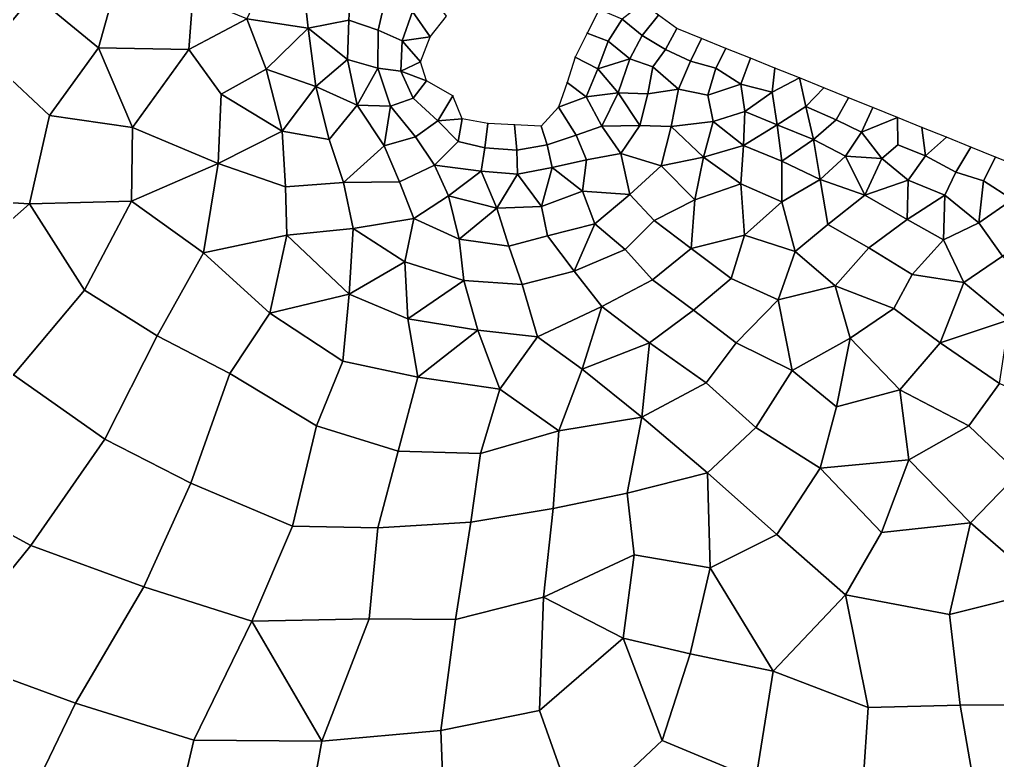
# Model space of a CAD drawing. Extents: x 380707 to 407438, y 6452841 to 6483357.
# Drawn here: x 391748.5 to 392118, y 6463211.2 to 6463491 of the extents above; entities that cross this region are included whole.
import ezdxf

# ---------------------------------------------------------------- set-up
doc = ezdxf.new("R2010")
doc.units = 0
for name, color, linetype in [('MESH_BOUND', 25, 'CONTINUOUS'), ('MESH_ELEMS', 18, 'CONTINUOUS'), ('MESH_NODES', 18, 'CONTINUOUS')]:
    doc.layers.add(name, color=color, linetype=linetype)

msp = doc.modelspace()

# ---------------------------------------------------------------- linework, layer by layer
at = {"layer": 'MESH_BOUND', "color": 25}
for points in [[(391967.556, 6463494.73, -0.72), (391962.907, 6463485.79, -2.578)], [(391903.577, 6463484.42, 0.105), (391909.829, 6463492.22, -0.838)], [(391996.884, 6463487.56, -1.059), (391989.96, 6463492.6, 0.621)], [(392006.141, 6463483.83, -0.34), (391996.884, 6463487.56, -1.059)], [(391900, 6463475, -1.411), (391903.577, 6463484.42, 0.105)], [(391962.907, 6463485.79, -2.578), (391958.453, 6463476.77, -2.165)], [(392015.397, 6463480.1, 0.797), (392006.141, 6463483.83, -0.34)], [(392024.654, 6463476.37, -0.174), (392015.397, 6463480.1, 0.797)], [(391958.453, 6463476.77, -2.165), (391955.356, 6463467.2, -1.072)], [(392033.91, 6463472.64, -0.539), (392024.654, 6463476.37, -0.174)], [(391902.3, 6463467.8, -1.763), (391900, 6463475, -1.411)], [(392043.166, 6463468.91, 0.5), (392033.91, 6463472.64, -0.539)], [(392052.423, 6463465.18, -0.598), (392043.166, 6463468.91, 0.5)], [(391912.2, 6463462.2, 0.137), (391902.3, 6463467.8, -1.763)], [(391955.356, 6463467.2, -1.072), (391952.104, 6463457.89, -1.367)], [(392061.679, 6463461.44, -1.299), (392052.423, 6463465.18, -0.598)], [(391915.723, 6463453.52, -1.185), (391912.2, 6463462.2, 0.137)], [(392070.936, 6463457.71, -0.162), (392061.679, 6463461.44, -1.299)], [(391952.104, 6463457.89, -1.367), (391945.543, 6463450.75, -0.955)], [(392080.192, 6463453.98, -0.975), (392070.936, 6463457.71, -0.162)], [(392089.449, 6463450.25, -1.236), (392080.192, 6463453.98, -0.975)], [(391925.413, 6463451.76, -0.025), (391915.723, 6463453.52, -1.185)], [(391935.479, 6463451.27, -0.161), (391925.413, 6463451.76, -0.025)], [(391945.543, 6463450.75, -0.955), (391935.479, 6463451.27, -0.161)], [(392098.705, 6463446.52, -0.2), (392089.449, 6463450.25, -1.236)], [(392107.961, 6463442.79, -1.228), (392098.705, 6463446.52, -0.2)], [(392117.218, 6463439.06, -1.282), (392107.961, 6463442.79, -1.228)], [(392126.474, 6463435.33, -0.878), (392117.218, 6463439.06, -1.282)]]:
    msp.add_polyline3d(points, dxfattribs=at)
at = {"layer": 'MESH_ELEMS', "color": 178}
for points in [[(391753.86, 6463500.41, -2.239), (391748.779, 6463528.49, -1.966), (391696.426, 6463519.38, -2.272), (391735.007, 6463477.97, -2.415)], [(391753.86, 6463500.41, -2.239), (391778.344, 6463480.26, -2.257), (391786.198, 6463508.75, -1.963), (391753.86, 6463500.41, -2.239)], [(391812.443, 6463479.7, -2.192), (391813.917, 6463499.67, -1.944), (391786.198, 6463508.75, -1.963), (391778.344, 6463480.26, -2.257)], [(391834.389, 6463491.21, -1.964), (391857.524, 6463487.75, -2.132), (391855.816, 6463503.75, -1.934), (391841.423, 6463506.43, -1.713)], [(391872.857, 6463490.79, -2.211), (391873.682, 6463504.52, -2.158), (391855.816, 6463503.75, -1.934), (391857.524, 6463487.75, -2.132)], [(391887.15, 6463500.64, -2.213), (391873.682, 6463504.52, -2.158), (391872.857, 6463490.79, -2.211), (391883.934, 6463486.95, -2.178)], [(391909.829, 6463492.22, -0.838), (391902.956, 6463501.75, -1.787), (391896.918, 6463494.06, -2.065), (391903.577, 6463484.42, 0.105)], [(391759.799, 6463454.69, -2.421), (391778.344, 6463480.26, -2.257), (391753.86, 6463500.41, -2.239), (391735.007, 6463477.97, -2.415)], [(391813.917, 6463499.67, -1.944), (391812.443, 6463479.7, -2.192), (391834.389, 6463491.21, -1.964), (391813.917, 6463499.67, -1.944)], [(391896.918, 6463494.06, -2.065), (391887.15, 6463500.64, -2.213), (391883.934, 6463486.95, -2.178), (391893.098, 6463482.94, -1.832)], [(391967.556, 6463494.73, -0.72), (391962.907, 6463485.79, -2.578), (391970.85, 6463482.77, -3.24), (391976.241, 6463491.16, -3.292)], [(391984.006, 6463497.12, -2.032), (391976.241, 6463491.16, -3.292), (391983.804, 6463484.94, -2.368), (391989.96, 6463492.6, 0.621)], [(391841.708, 6463472.2, -2.174), (391834.389, 6463491.21, -1.964), (391812.443, 6463479.7, -2.192), (391824.689, 6463462.79, -2.229)], [(391834.389, 6463491.21, -1.964), (391841.708, 6463472.2, -2.174), (391857.524, 6463487.75, -2.132), (391834.389, 6463491.21, -1.964)], [(391872.393, 6463475.9, -2.118), (391872.857, 6463490.79, -2.211), (391857.524, 6463487.75, -2.132), (391872.393, 6463475.9, -2.118)], [(391883.934, 6463486.95, -2.178), (391872.857, 6463490.79, -2.211), (391872.393, 6463475.9, -2.118), (391883.834, 6463472.62, -1.97)], [(391896.918, 6463494.06, -2.065), (391893.098, 6463482.94, -1.832), (391903.577, 6463484.42, 0.105), (391896.918, 6463494.06, -2.065)], [(391970.85, 6463482.77, -3.24), (391979.052, 6463476.13, -3.283), (391983.804, 6463484.94, -2.368), (391976.241, 6463491.16, -3.292)], [(391992.58, 6463479.7, -3.202), (391996.884, 6463487.56, -1.059), (391989.96, 6463492.6, 0.621), (391983.804, 6463484.94, -2.368)], [(391857.524, 6463487.75, -2.132), (391841.708, 6463472.2, -2.174), (391860.479, 6463465.66, -2.118), (391857.524, 6463487.75, -2.132)], [(391857.524, 6463487.75, -2.132), (391860.479, 6463465.66, -2.118), (391872.393, 6463475.9, -2.118), (391857.524, 6463487.75, -2.132)], [(391883.834, 6463472.62, -1.97), (391892.519, 6463471.47, -2.197), (391893.098, 6463482.94, -1.832), (391883.934, 6463486.95, -2.178)], [(391992.58, 6463479.7, -3.202), (392002.037, 6463475.31, -2.024), (392006.141, 6463483.83, -0.34), (391996.884, 6463487.56, -1.059)], [(391900, 6463475, -1.411), (391903.577, 6463484.42, 0.105), (391893.098, 6463482.94, -1.832), (391900, 6463475, -1.411)], [(391958.453, 6463476.77, -2.165), (391966.972, 6463472.39, -3.322), (391970.85, 6463482.77, -3.24), (391962.907, 6463485.79, -2.578)], [(391987.758, 6463473.07, -3.099), (391992.58, 6463479.7, -3.202), (391983.804, 6463484.94, -2.368), (391979.052, 6463476.13, -3.283)], [(392011.597, 6463472.57, -1.646), (392015.397, 6463480.1, 0.797), (392006.141, 6463483.83, -0.34), (392002.037, 6463475.31, -2.024)], [(391778.344, 6463480.26, -2.257), (391759.799, 6463454.69, -2.421), (391791.146, 6463450.2, -2.325), (391778.344, 6463480.26, -2.257)], [(391812.443, 6463479.7, -2.192), (391778.344, 6463480.26, -2.257), (391791.146, 6463450.2, -2.325), (391812.443, 6463479.7, -2.192)], [(391824.689, 6463462.79, -2.229), (391812.443, 6463479.7, -2.192), (391791.146, 6463450.2, -2.325), (391823.486, 6463436.59, -2.255)], [(391893.098, 6463482.94, -1.832), (391892.519, 6463471.47, -2.197), (391900, 6463475, -1.411), (391893.098, 6463482.94, -1.832)], [(391979.052, 6463476.13, -3.283), (391970.85, 6463482.77, -3.24), (391966.972, 6463472.39, -3.322), (391979.052, 6463476.13, -3.283)], [(391997.445, 6463464.68, -2.762), (392002.037, 6463475.31, -2.024), (391992.58, 6463479.7, -3.202), (391987.758, 6463473.07, -3.099)], [(392011.597, 6463472.57, -1.646), (392021.046, 6463466.53, -1.645), (392024.654, 6463476.37, -0.174), (392015.397, 6463480.1, 0.797)], [(391752.227, 6463421.4, -2.366), (391759.799, 6463454.69, -2.421), (391735.007, 6463477.97, -2.415), (391704.02, 6463424.29, -2.416)], [(391876.013, 6463458.68, -2.176), (391872.393, 6463475.9, -2.118), (391860.479, 6463465.66, -2.118), (391876.013, 6463458.68, -2.176)], [(391876.013, 6463458.68, -2.176), (391883.834, 6463472.62, -1.97), (391872.393, 6463475.9, -2.118), (391876.013, 6463458.68, -2.176)], [(391955.356, 6463467.2, -1.072), (391962.592, 6463461.83, -3.428), (391966.972, 6463472.39, -3.322), (391958.453, 6463476.77, -2.165)], [(391979.052, 6463476.13, -3.283), (391966.972, 6463472.39, -3.322), (391974.651, 6463463.26, -3.277), (391979.052, 6463476.13, -3.283)], [(391985.828, 6463462.91, -3.088), (391987.758, 6463473.07, -3.099), (391979.052, 6463476.13, -3.283), (391974.651, 6463463.26, -3.277)], [(392021.046, 6463466.53, -1.645), (392032.926, 6463463.5, -1.55), (392033.91, 6463472.64, -0.539), (392024.654, 6463476.37, -0.174)], [(391841.708, 6463472.2, -2.174), (391824.689, 6463462.79, -2.229), (391847.735, 6463448.79, -2.263), (391841.708, 6463472.2, -2.174)], [(391841.708, 6463472.2, -2.174), (391847.735, 6463448.79, -2.263), (391860.479, 6463465.66, -2.118), (391841.708, 6463472.2, -2.174)], [(391888.67, 6463458.25, -2.131), (391883.834, 6463472.62, -1.97), (391876.013, 6463458.68, -2.176), (391888.67, 6463458.25, -2.131)], [(391892.519, 6463471.47, -2.197), (391883.834, 6463472.62, -1.97), (391888.67, 6463458.25, -2.131), (391897.178, 6463461.27, -2.045)], [(391892.519, 6463471.47, -2.197), (391902.3, 6463467.8, -1.763), (391900, 6463475, -1.411), (391892.519, 6463471.47, -2.197)], [(391974.651, 6463463.26, -3.277), (391966.972, 6463472.39, -3.322), (391962.592, 6463461.83, -3.428), (391974.651, 6463463.26, -3.277)], [(391985.828, 6463462.91, -3.088), (391997.445, 6463464.68, -2.762), (391987.758, 6463473.07, -3.099), (391985.828, 6463462.91, -3.088)], [(392008.626, 6463462.48, -2.293), (392011.597, 6463472.57, -1.646), (392002.037, 6463475.31, -2.024), (391997.445, 6463464.68, -2.762)], [(392011.597, 6463472.57, -1.646), (392008.626, 6463462.48, -2.293), (392021.046, 6463466.53, -1.645), (392011.597, 6463472.57, -1.646)], [(392033.91, 6463472.64, -0.539), (392032.926, 6463463.5, -1.55), (392043.166, 6463468.91, 0.5), (392033.91, 6463472.64, -0.539)], [(391892.519, 6463471.47, -2.197), (391897.178, 6463461.27, -2.045), (391902.3, 6463467.8, -1.763), (391892.519, 6463471.47, -2.197)], [(392045.593, 6463458.08, -1.68), (392043.166, 6463468.91, 0.5), (392032.926, 6463463.5, -1.55), (392034.709, 6463451.24, -2.151)], [(392043.166, 6463468.91, 0.5), (392045.593, 6463458.08, -1.68), (392052.423, 6463465.18, -0.598), (392043.166, 6463468.91, 0.5)], [(391865.418, 6463445.64, -2.208), (391860.479, 6463465.66, -2.118), (391847.735, 6463448.79, -2.263), (391865.418, 6463445.64, -2.208)], [(391865.418, 6463445.64, -2.208), (391876.013, 6463458.68, -2.176), (391860.479, 6463465.66, -2.118), (391865.418, 6463445.64, -2.208)], [(391897.178, 6463461.27, -2.045), (391906.496, 6463452.74, -2.113), (391912.2, 6463462.2, 0.137), (391902.3, 6463467.8, -1.763)], [(391955.356, 6463467.2, -1.072), (391952.104, 6463457.89, -1.367), (391962.592, 6463461.83, -3.428), (391955.356, 6463467.2, -1.072)], [(391994.648, 6463450.53, -3.047), (391997.445, 6463464.68, -2.762), (391985.828, 6463462.91, -3.088), (391982.918, 6463450.95, -3.185)], [(391994.648, 6463450.53, -3.047), (392010.533, 6463452.53, -2.512), (392008.626, 6463462.48, -2.293), (391997.445, 6463464.68, -2.762)], [(392022.518, 6463456.2, -2.115), (392021.046, 6463466.53, -1.645), (392008.626, 6463462.48, -2.293), (392010.533, 6463452.53, -2.512)], [(392021.046, 6463466.53, -1.645), (392022.518, 6463456.2, -2.115), (392032.926, 6463463.5, -1.55), (392021.046, 6463466.53, -1.645)], [(392057.103, 6463453.1, -1.958), (392061.679, 6463461.44, -1.299), (392052.423, 6463465.18, -0.598), (392045.593, 6463458.08, -1.68)], [(391847.735, 6463448.79, -2.263), (391824.689, 6463462.79, -2.229), (391823.486, 6463436.59, -2.255), (391847.735, 6463448.79, -2.263)], [(391897.178, 6463461.27, -2.045), (391888.67, 6463458.25, -2.131), (391898.123, 6463446.69, -2.184), (391906.496, 6463452.74, -2.113)], [(391915.723, 6463453.52, -1.185), (391912.2, 6463462.2, 0.137), (391906.496, 6463452.74, -2.113), (391915.723, 6463453.52, -1.185)], [(391962.592, 6463461.83, -3.428), (391952.104, 6463457.89, -1.367), (391958.814, 6463447.36, -2.968), (391968.536, 6463450.73, -2.997)], [(391962.592, 6463461.83, -3.428), (391968.536, 6463450.73, -2.997), (391974.651, 6463463.26, -3.277), (391962.592, 6463461.83, -3.428)], [(391974.651, 6463463.26, -3.277), (391968.536, 6463450.73, -2.997), (391982.918, 6463450.95, -3.185), (391974.651, 6463463.26, -3.277)], [(391982.918, 6463450.95, -3.185), (391985.828, 6463462.91, -3.088), (391974.651, 6463463.26, -3.277), (391982.918, 6463450.95, -3.185)], [(392022.518, 6463456.2, -2.115), (392034.709, 6463451.24, -2.151), (392032.926, 6463463.5, -1.55), (392022.518, 6463456.2, -2.115)], [(392066.631, 6463448.49, -1.997), (392070.936, 6463457.71, -0.162), (392061.679, 6463461.44, -1.299), (392057.103, 6463453.1, -1.958)], [(391886.305, 6463443.28, -2.217), (391876.013, 6463458.68, -2.176), (391865.418, 6463445.64, -2.208), (391870.899, 6463429.48, -2.431)], [(391886.305, 6463443.28, -2.217), (391888.67, 6463458.25, -2.131), (391876.013, 6463458.68, -2.176), (391886.305, 6463443.28, -2.217)], [(391886.305, 6463443.28, -2.217), (391898.123, 6463446.69, -2.184), (391888.67, 6463458.25, -2.131), (391886.305, 6463443.28, -2.217)], [(391945.543, 6463450.75, -0.955), (391947.896, 6463443.62, -2.539), (391958.814, 6463447.36, -2.968), (391952.104, 6463457.89, -1.367)], [(392045.593, 6463458.08, -1.68), (392034.709, 6463451.24, -2.151), (392048.478, 6463445.72, -2.309), (392045.593, 6463458.08, -1.68)], [(392048.478, 6463445.72, -2.309), (392057.103, 6463453.1, -1.958), (392045.593, 6463458.08, -1.68), (392048.478, 6463445.72, -2.309)], [(392070.936, 6463457.71, -0.162), (392066.631, 6463448.49, -1.997), (392080.192, 6463453.98, -0.975), (392070.936, 6463457.71, -0.162)], [(391790.813, 6463422.33, -2.35), (391791.146, 6463450.2, -2.325), (391759.799, 6463454.69, -2.421), (391752.227, 6463421.4, -2.366)], [(392022.518, 6463456.2, -2.115), (392010.533, 6463452.53, -2.512), (392022.041, 6463443.37, -2.552), (392022.518, 6463456.2, -2.115)], [(392022.518, 6463456.2, -2.115), (392022.041, 6463443.37, -2.552), (392034.709, 6463451.24, -2.151), (392022.518, 6463456.2, -2.115)], [(392080.4, 6463443.68, -1.794), (392080.192, 6463453.98, -0.975), (392066.631, 6463448.49, -1.997), (392074.333, 6463438.48, -2.251)], [(392089.449, 6463450.25, -1.236), (392080.192, 6463453.98, -0.975), (392080.4, 6463443.68, -1.794), (392090.831, 6463439.5, -1.724)], [(391791.146, 6463450.2, -2.325), (391790.813, 6463422.33, -2.35), (391823.486, 6463436.59, -2.255), (391791.146, 6463450.2, -2.325)], [(391905.331, 6463436.03, -2.316), (391914.155, 6463444.95, -1.857), (391906.496, 6463452.74, -2.113), (391898.123, 6463446.69, -2.184)], [(391906.496, 6463452.74, -2.113), (391914.155, 6463444.95, -1.857), (391915.723, 6463453.52, -1.185), (391906.496, 6463452.74, -2.113)], [(391914.155, 6463444.95, -1.857), (391924.246, 6463442.48, -2.627), (391925.413, 6463451.76, -0.025), (391915.723, 6463453.52, -1.185)], [(391935.479, 6463451.27, -0.161), (391925.413, 6463451.76, -0.025), (391924.246, 6463442.48, -2.627), (391936.36, 6463441.64, -2.656)], [(391945.543, 6463450.75, -0.955), (391935.479, 6463451.27, -0.161), (391936.36, 6463441.64, -2.656), (391947.896, 6463443.62, -2.539)], [(391962.679, 6463437.97, -2.822), (391975.674, 6463440.4, -2.983), (391968.536, 6463450.73, -2.997), (391958.814, 6463447.36, -2.968)], [(391968.536, 6463450.73, -2.997), (391975.674, 6463440.4, -2.983), (391982.918, 6463450.95, -3.185), (391968.536, 6463450.73, -2.997)], [(391990.87, 6463435.79, -3.178), (391994.648, 6463450.53, -3.047), (391982.918, 6463450.95, -3.185), (391975.674, 6463440.4, -2.983)], [(391990.87, 6463435.79, -3.178), (392006.939, 6463438.99, -2.824), (391994.648, 6463450.53, -3.047), (391990.87, 6463435.79, -3.178)], [(392006.939, 6463438.99, -2.824), (392010.533, 6463452.53, -2.512), (391994.648, 6463450.53, -3.047), (392006.939, 6463438.99, -2.824)], [(392010.533, 6463452.53, -2.512), (392006.939, 6463438.99, -2.824), (392022.041, 6463443.37, -2.552), (392010.533, 6463452.53, -2.512)], [(392022.041, 6463443.37, -2.552), (392036.52, 6463437.46, -2.644), (392034.709, 6463451.24, -2.151), (392022.041, 6463443.37, -2.552)], [(392034.709, 6463451.24, -2.151), (392036.52, 6463437.46, -2.644), (392048.478, 6463445.72, -2.309), (392034.709, 6463451.24, -2.151)], [(392060.623, 6463439.32, -2.493), (392066.631, 6463448.49, -1.997), (392057.103, 6463453.1, -1.958), (392048.478, 6463445.72, -2.309)], [(392090.831, 6463439.5, -1.724), (392098.705, 6463446.52, -0.2), (392089.449, 6463450.25, -1.236), (392090.831, 6463439.5, -1.724)], [(391848.994, 6463427.74, -2.403), (391847.735, 6463448.79, -2.263), (391823.486, 6463436.59, -2.255), (391848.994, 6463427.74, -2.403)], [(391865.418, 6463445.64, -2.208), (391847.735, 6463448.79, -2.263), (391848.994, 6463427.74, -2.403), (391870.899, 6463429.48, -2.431)], [(391892.064, 6463429.72, -2.16), (391905.331, 6463436.03, -2.316), (391898.123, 6463446.69, -2.184), (391886.305, 6463443.28, -2.217)], [(391947.896, 6463443.62, -2.539), (391949.784, 6463435.09, -2.616), (391962.679, 6463437.97, -2.822), (391958.814, 6463447.36, -2.968)], [(392066.631, 6463448.49, -1.997), (392060.623, 6463439.32, -2.493), (392074.333, 6463438.48, -2.251), (392066.631, 6463448.49, -1.997)], [(392098.705, 6463446.52, -0.2), (392090.831, 6463439.5, -1.724), (392102.252, 6463433.39, -1.831), (392107.961, 6463442.79, -1.228)], [(391870.899, 6463429.48, -2.431), (391892.064, 6463429.72, -2.16), (391886.305, 6463443.28, -2.217), (391870.899, 6463429.48, -2.431)], [(391922.874, 6463433.76, -2.367), (391924.246, 6463442.48, -2.627), (391914.155, 6463444.95, -1.857), (391905.331, 6463436.03, -2.316)], [(391936.617, 6463432.6, -2.525), (391936.36, 6463441.64, -2.656), (391924.246, 6463442.48, -2.627), (391922.874, 6463433.76, -2.367)], [(391949.784, 6463435.09, -2.616), (391947.896, 6463443.62, -2.539), (391936.36, 6463441.64, -2.656), (391936.617, 6463432.6, -2.525)], [(392020.995, 6463428.99, -3.057), (392022.041, 6463443.37, -2.552), (392006.939, 6463438.99, -2.824), (392020.995, 6463428.99, -3.057)], [(392036.52, 6463437.46, -2.644), (392022.041, 6463443.37, -2.552), (392020.995, 6463428.99, -3.057), (392036.534, 6463422.15, -3.054)], [(392036.52, 6463437.46, -2.644), (392050.994, 6463430.63, -2.692), (392048.478, 6463445.72, -2.309), (392036.52, 6463437.46, -2.644)], [(392050.994, 6463430.63, -2.692), (392060.623, 6463439.32, -2.493), (392048.478, 6463445.72, -2.309), (392050.994, 6463430.63, -2.692)], [(392084.312, 6463430.34, -2.341), (392090.831, 6463439.5, -1.724), (392080.4, 6463443.68, -1.794), (392074.333, 6463438.48, -2.251)], [(392112.783, 6463430.09, -1.794), (392117.218, 6463439.06, -1.282), (392107.961, 6463442.79, -1.228), (392102.252, 6463433.39, -1.831)], [(391975.674, 6463440.4, -2.983), (391962.679, 6463437.97, -2.822), (391961.258, 6463426.13, -2.849), (391979.094, 6463424.96, -3.079)], [(391979.094, 6463424.96, -3.079), (391990.87, 6463435.79, -3.178), (391975.674, 6463440.4, -2.983), (391979.094, 6463424.96, -3.079)], [(391990.87, 6463435.79, -3.178), (392003.649, 6463422.9, -3.346), (392006.939, 6463438.99, -2.824), (391990.87, 6463435.79, -3.178)], [(392020.995, 6463428.99, -3.057), (392006.939, 6463438.99, -2.824), (392003.649, 6463422.9, -3.346), (392020.995, 6463428.99, -3.057)], [(392067.918, 6463424.62, -3.027), (392060.623, 6463439.32, -2.493), (392050.994, 6463430.63, -2.692), (392067.918, 6463424.62, -3.027)], [(392060.623, 6463439.32, -2.493), (392067.918, 6463424.62, -3.027), (392074.333, 6463438.48, -2.251), (392060.623, 6463439.32, -2.493)], [(392102.252, 6463433.39, -1.831), (392090.831, 6463439.5, -1.724), (392084.312, 6463430.34, -2.341), (392098.128, 6463424.64, -2.444)], [(392126.474, 6463435.33, -0.878), (392117.218, 6463439.06, -1.282), (392112.783, 6463430.09, -1.794), (392123.708, 6463422.99, -2.222)], [(391823.486, 6463436.59, -2.255), (391790.813, 6463422.33, -2.35), (391817.92, 6463402.86, -2.475), (391823.486, 6463436.59, -2.255)], [(391848.994, 6463427.74, -2.403), (391823.486, 6463436.59, -2.255), (391817.92, 6463402.86, -2.475), (391849.481, 6463409.52, -2.519)], [(391910.545, 6463424.42, -2.2), (391905.331, 6463436.03, -2.316), (391892.064, 6463429.72, -2.16), (391897.42, 6463415.9, -2.443)], [(391910.545, 6463424.42, -2.2), (391922.874, 6463433.76, -2.367), (391905.331, 6463436.03, -2.316), (391910.545, 6463424.42, -2.2)], [(391945.716, 6463420.37, -2.77), (391949.784, 6463435.09, -2.616), (391936.617, 6463432.6, -2.525), (391945.716, 6463420.37, -2.77)], [(391961.258, 6463426.13, -2.849), (391949.784, 6463435.09, -2.616), (391945.716, 6463420.37, -2.77), (391961.258, 6463426.13, -2.849)], [(391949.784, 6463435.09, -2.616), (391961.258, 6463426.13, -2.849), (391962.679, 6463437.97, -2.822), (391949.784, 6463435.09, -2.616)], [(391988.238, 6463415.07, -3.071), (392003.649, 6463422.9, -3.346), (391990.87, 6463435.79, -3.178), (391979.094, 6463424.96, -3.079)], [(392050.994, 6463430.63, -2.692), (392036.52, 6463437.46, -2.644), (392036.534, 6463422.15, -3.054), (392050.994, 6463430.63, -2.692)], [(392067.918, 6463424.62, -3.027), (392084.312, 6463430.34, -2.341), (392074.333, 6463438.48, -2.251), (392067.918, 6463424.62, -3.027)], [(391928.876, 6463419.72, -2.52), (391922.874, 6463433.76, -2.367), (391910.545, 6463424.42, -2.2), (391928.876, 6463419.72, -2.52)], [(391936.617, 6463432.6, -2.525), (391922.874, 6463433.76, -2.367), (391928.876, 6463419.72, -2.52), (391936.617, 6463432.6, -2.525)], [(391936.617, 6463432.6, -2.525), (391928.876, 6463419.72, -2.52), (391945.716, 6463420.37, -2.77), (391936.617, 6463432.6, -2.525)], [(392112.783, 6463430.09, -1.794), (392102.252, 6463433.39, -1.831), (392098.128, 6463424.64, -2.444), (392110.978, 6463414.15, -2.233)], [(391874.526, 6463412.08, -2.409), (391870.899, 6463429.48, -2.431), (391848.994, 6463427.74, -2.403), (391849.481, 6463409.52, -2.519)], [(391897.42, 6463415.9, -2.443), (391892.064, 6463429.72, -2.16), (391870.899, 6463429.48, -2.431), (391874.526, 6463412.08, -2.409)], [(392022.374, 6463409.56, -3.281), (392020.995, 6463428.99, -3.057), (392003.649, 6463422.9, -3.346), (392002.307, 6463404.45, -3.15)], [(392020.995, 6463428.99, -3.057), (392022.374, 6463409.56, -3.281), (392036.534, 6463422.15, -3.054), (392020.995, 6463428.99, -3.057)], [(392053.85, 6463413.59, -3.425), (392050.994, 6463430.63, -2.692), (392036.534, 6463422.15, -3.054), (392041.608, 6463403.42, -3.346)], [(392053.85, 6463413.59, -3.425), (392067.918, 6463424.62, -3.027), (392050.994, 6463430.63, -2.692), (392053.85, 6463413.59, -3.425)], [(392067.918, 6463424.62, -3.027), (392083.936, 6463415.41, -2.901), (392084.312, 6463430.34, -2.341), (392067.918, 6463424.62, -3.027)], [(392084.312, 6463430.34, -2.341), (392083.936, 6463415.41, -2.901), (392098.128, 6463424.64, -2.444), (392084.312, 6463430.34, -2.341)], [(392123.708, 6463422.99, -2.222), (392112.783, 6463430.09, -1.794), (392110.978, 6463414.15, -2.233), (392123.708, 6463422.99, -2.222)], [(391711.266, 6463385.19, -2.471), (391752.227, 6463421.4, -2.366), (391704.02, 6463424.29, -2.416), (391711.266, 6463385.19, -2.471)], [(391897.42, 6463415.9, -2.443), (391914.586, 6463407.99, -2.689), (391910.545, 6463424.42, -2.2), (391897.42, 6463415.9, -2.443)], [(391928.876, 6463419.72, -2.52), (391910.545, 6463424.42, -2.2), (391914.586, 6463407.99, -2.689), (391928.876, 6463419.72, -2.52)], [(391947.936, 6463409.33, -2.911), (391965.821, 6463413.81, -2.99), (391961.258, 6463426.13, -2.849), (391945.716, 6463420.37, -2.77)], [(391961.258, 6463426.13, -2.849), (391965.821, 6463413.81, -2.99), (391979.094, 6463424.96, -3.079), (391961.258, 6463426.13, -2.849)], [(391977.373, 6463404.15, -3.03), (391988.238, 6463415.07, -3.071), (391979.094, 6463424.96, -3.079), (391965.821, 6463413.81, -2.99)], [(392067.918, 6463424.62, -3.027), (392053.85, 6463413.59, -3.425), (392069.396, 6463404.75, -3.656), (392083.936, 6463415.41, -2.901)], [(392083.936, 6463415.41, -2.901), (392097.61, 6463407.72, -3.282), (392098.128, 6463424.64, -2.444), (392083.936, 6463415.41, -2.901)], [(392097.61, 6463407.72, -3.282), (392110.978, 6463414.15, -2.233), (392098.128, 6463424.64, -2.444), (392097.61, 6463407.72, -3.282)], [(391711.266, 6463385.19, -2.471), (391746.169, 6463356.84, -2.793), (391773.008, 6463388.76, -2.506), (391752.227, 6463421.4, -2.366)], [(391790.813, 6463422.33, -2.35), (391752.227, 6463421.4, -2.366), (391773.008, 6463388.76, -2.506), (391790.813, 6463422.33, -2.35)], [(391773.008, 6463388.76, -2.506), (391800.527, 6463371.49, -2.788), (391817.92, 6463402.86, -2.475), (391790.813, 6463422.33, -2.35)], [(391945.716, 6463420.37, -2.77), (391928.876, 6463419.72, -2.52), (391933.356, 6463405.39, -2.853), (391947.936, 6463409.33, -2.911)], [(392002.307, 6463404.45, -3.15), (392003.649, 6463422.9, -3.346), (391988.238, 6463415.07, -3.071), (392002.307, 6463404.45, -3.15)], [(392041.608, 6463403.42, -3.346), (392036.534, 6463422.15, -3.054), (392022.374, 6463409.56, -3.281), (392041.608, 6463403.42, -3.346)], [(392130.729, 6463409.77, -3.014), (392123.708, 6463422.99, -2.222), (392110.978, 6463414.15, -2.233), (392119.897, 6463401.66, -2.999)], [(391928.876, 6463419.72, -2.52), (391914.586, 6463407.99, -2.689), (391933.356, 6463405.39, -2.853), (391928.876, 6463419.72, -2.52)], [(391874.526, 6463412.08, -2.409), (391894.046, 6463399.45, -2.675), (391897.42, 6463415.9, -2.443), (391874.526, 6463412.08, -2.409)], [(391914.586, 6463407.99, -2.689), (391897.42, 6463415.9, -2.443), (391894.046, 6463399.45, -2.675), (391916.323, 6463392.36, -2.809)], [(391965.821, 6463413.81, -2.99), (391947.936, 6463409.33, -2.911), (391957.991, 6463395.89, -2.953), (391965.821, 6463413.81, -2.99)], [(391957.991, 6463395.89, -2.953), (391977.373, 6463404.15, -3.03), (391965.821, 6463413.81, -2.99), (391957.991, 6463395.89, -2.953)], [(391988.238, 6463415.07, -3.071), (391977.373, 6463404.15, -3.03), (391987.652, 6463392.71, -3.069), (392002.307, 6463404.45, -3.15)], [(392053.85, 6463413.59, -3.425), (392041.608, 6463403.42, -3.346), (392056.67, 6463390.42, -3.723), (392069.396, 6463404.75, -3.656)], [(392085.786, 6463394.7, -3.619), (392097.61, 6463407.72, -3.282), (392083.936, 6463415.41, -2.901), (392069.396, 6463404.75, -3.656)], [(392119.897, 6463401.66, -2.999), (392110.978, 6463414.15, -2.233), (392097.61, 6463407.72, -3.282), (392105.35, 6463391.64, -3.016)], [(391817.92, 6463402.86, -2.475), (391843.047, 6463380.11, -2.91), (391849.481, 6463409.52, -2.519), (391817.92, 6463402.86, -2.475)], [(391849.481, 6463409.52, -2.519), (391843.047, 6463380.11, -2.91), (391872.987, 6463387.3, -2.784), (391849.481, 6463409.52, -2.519)], [(391849.481, 6463409.52, -2.519), (391872.987, 6463387.3, -2.784), (391874.526, 6463412.08, -2.409), (391849.481, 6463409.52, -2.519)], [(391874.526, 6463412.08, -2.409), (391872.987, 6463387.3, -2.784), (391894.046, 6463399.45, -2.675), (391874.526, 6463412.08, -2.409)], [(391938.359, 6463390.89, -2.892), (391957.991, 6463395.89, -2.953), (391947.936, 6463409.33, -2.911), (391933.356, 6463405.39, -2.853)], [(392002.307, 6463404.45, -3.15), (392017.414, 6463393.23, -3.162), (392022.374, 6463409.56, -3.281), (392002.307, 6463404.45, -3.15)], [(392017.414, 6463393.23, -3.162), (392035.203, 6463385.11, -3.526), (392041.608, 6463403.42, -3.346), (392022.374, 6463409.56, -3.281)], [(391916.323, 6463392.36, -2.809), (391938.359, 6463390.89, -2.892), (391933.356, 6463405.39, -2.853), (391914.586, 6463407.99, -2.689)], [(392085.786, 6463394.7, -3.619), (392105.35, 6463391.64, -3.016), (392097.61, 6463407.72, -3.282), (392085.786, 6463394.7, -3.619)], [(391800.527, 6463371.49, -2.788), (391827.896, 6463357.28, -3.228), (391843.047, 6463380.11, -2.91), (391817.92, 6463402.86, -2.475)], [(391968.474, 6463382.59, -3.02), (391987.652, 6463392.71, -3.069), (391977.373, 6463404.15, -3.03), (391957.991, 6463395.89, -2.953)], [(392002.307, 6463404.45, -3.15), (391987.652, 6463392.71, -3.069), (392003.117, 6463381.26, -3.292), (392017.414, 6463393.23, -3.162)], [(392041.608, 6463403.42, -3.346), (392035.203, 6463385.11, -3.526), (392056.67, 6463390.42, -3.723), (392041.608, 6463403.42, -3.346)], [(392069.396, 6463404.75, -3.656), (392056.67, 6463390.42, -3.723), (392078.873, 6463381.83, -3.784), (392085.786, 6463394.7, -3.619)], [(391894.046, 6463399.45, -2.675), (391872.987, 6463387.3, -2.784), (391895.189, 6463377.97, -3.006), (391894.046, 6463399.45, -2.675)], [(391894.046, 6463399.45, -2.675), (391895.189, 6463377.97, -3.006), (391916.323, 6463392.36, -2.809), (391894.046, 6463399.45, -2.675)], [(392105.35, 6463391.64, -3.016), (392122.479, 6463377.56, -3.542), (392132.027, 6463389.86, -3.498), (392119.897, 6463401.66, -2.999)], [(391944.176, 6463371.12, -3.13), (391968.474, 6463382.59, -3.02), (391957.991, 6463395.89, -2.953), (391938.359, 6463390.89, -2.892)], [(392096.398, 6463368.83, -3.551), (392105.35, 6463391.64, -3.016), (392085.786, 6463394.7, -3.619), (392078.873, 6463381.83, -3.784)], [(391895.189, 6463377.97, -3.006), (391921.665, 6463373.69, -3.119), (391916.323, 6463392.36, -2.809), (391895.189, 6463377.97, -3.006)], [(391938.359, 6463390.89, -2.892), (391916.323, 6463392.36, -2.809), (391921.665, 6463373.69, -3.119), (391944.176, 6463371.12, -3.13)], [(391986.543, 6463368.87, -3.256), (392003.117, 6463381.26, -3.292), (391987.652, 6463392.71, -3.069), (391968.474, 6463382.59, -3.02)], [(392019.315, 6463368.82, -3.531), (392035.203, 6463385.11, -3.526), (392017.414, 6463393.23, -3.162), (392003.117, 6463381.26, -3.292)], [(392105.35, 6463391.64, -3.016), (392096.398, 6463368.83, -3.551), (392122.479, 6463377.56, -3.542), (392105.35, 6463391.64, -3.016)], [(391746.169, 6463356.84, -2.793), (391780.706, 6463332.54, -3.354), (391800.527, 6463371.49, -2.788), (391773.008, 6463388.76, -2.506)], [(391843.047, 6463380.11, -2.91), (391870.688, 6463361.9, -3.202), (391872.987, 6463387.3, -2.784), (391843.047, 6463380.11, -2.91)], [(391895.189, 6463377.97, -3.006), (391872.987, 6463387.3, -2.784), (391870.688, 6463361.9, -3.202), (391898.943, 6463355.93, -3.189)], [(392035.203, 6463385.11, -3.526), (392040.434, 6463358.39, -3.695), (392062.392, 6463370.67, -3.648), (392056.67, 6463390.42, -3.723)], [(392078.873, 6463381.83, -3.784), (392056.67, 6463390.42, -3.723), (392062.392, 6463370.67, -3.648), (392078.873, 6463381.83, -3.784)], [(392019.315, 6463368.82, -3.531), (392040.434, 6463358.39, -3.695), (392035.203, 6463385.11, -3.526), (392019.315, 6463368.82, -3.531)], [(391870.688, 6463361.9, -3.202), (391843.047, 6463380.11, -2.91), (391827.896, 6463357.28, -3.228), (391860.691, 6463337.48, -3.251)], [(391944.176, 6463371.12, -3.13), (391961.075, 6463358.93, -3.052), (391968.474, 6463382.59, -3.02), (391944.176, 6463371.12, -3.13)], [(391968.474, 6463382.59, -3.02), (391961.075, 6463358.93, -3.052), (391986.543, 6463368.87, -3.256), (391968.474, 6463382.59, -3.02)], [(392007.894, 6463353.83, -3.317), (392019.315, 6463368.82, -3.531), (392003.117, 6463381.26, -3.292), (391986.543, 6463368.87, -3.256)], [(392078.873, 6463381.83, -3.784), (392062.392, 6463370.67, -3.648), (392081.096, 6463351.13, -4.131), (392096.398, 6463368.83, -3.551)], [(391921.665, 6463373.69, -3.119), (391895.189, 6463377.97, -3.006), (391898.943, 6463355.93, -3.189), (391921.665, 6463373.69, -3.119)], [(392122.479, 6463377.56, -3.542), (392096.398, 6463368.83, -3.551), (392118.796, 6463353.48, -3.503), (392122.479, 6463377.56, -3.542)], [(391898.943, 6463355.93, -3.189), (391929.986, 6463351.36, -2.992), (391921.665, 6463373.69, -3.119), (391898.943, 6463355.93, -3.189)], [(391929.986, 6463351.36, -2.992), (391944.176, 6463371.12, -3.13), (391921.665, 6463373.69, -3.119), (391929.986, 6463351.36, -2.992)], [(391780.706, 6463332.54, -3.354), (391813.175, 6463315.92, -3.133), (391827.896, 6463357.28, -3.228), (391800.527, 6463371.49, -2.788)], [(391929.986, 6463351.36, -2.992), (391952.221, 6463335.58, -2.904), (391961.075, 6463358.93, -3.052), (391944.176, 6463371.12, -3.13)], [(391983.61, 6463340.85, -2.933), (391986.543, 6463368.87, -3.256), (391961.075, 6463358.93, -3.052), (391983.61, 6463340.85, -2.933)], [(391986.543, 6463368.87, -3.256), (391983.61, 6463340.85, -2.933), (392007.894, 6463353.83, -3.317), (391986.543, 6463368.87, -3.256)], [(392026.668, 6463336.96, -3.533), (392040.434, 6463358.39, -3.695), (392019.315, 6463368.82, -3.531), (392007.894, 6463353.83, -3.317)], [(392062.392, 6463370.67, -3.648), (392040.434, 6463358.39, -3.695), (392057.157, 6463344.7, -3.806), (392062.392, 6463370.67, -3.648)], [(392081.096, 6463351.13, -4.131), (392062.392, 6463370.67, -3.648), (392057.157, 6463344.7, -3.806), (392081.096, 6463351.13, -4.131)], [(392107.201, 6463337.49, -3.776), (392118.796, 6463353.48, -3.503), (392096.398, 6463368.83, -3.551), (392081.096, 6463351.13, -4.131)], [(391891.504, 6463327.98, -2.737), (391898.943, 6463355.93, -3.189), (391870.688, 6463361.9, -3.202), (391860.691, 6463337.48, -3.251)], [(391961.075, 6463358.93, -3.052), (391952.221, 6463335.58, -2.904), (391983.61, 6463340.85, -2.933), (391961.075, 6463358.93, -3.052)], [(392026.668, 6463336.96, -3.533), (392050.997, 6463321.54, -3.678), (392057.157, 6463344.7, -3.806), (392040.434, 6463358.39, -3.695)], [(391752.786, 6463292.31, -3.137), (391780.706, 6463332.54, -3.354), (391746.169, 6463356.84, -2.793), (391706.772, 6463317.23, -3.253)], [(391813.175, 6463315.92, -3.133), (391851.594, 6463299.59, -2.484), (391860.691, 6463337.48, -3.251), (391827.896, 6463357.28, -3.228)], [(391922.633, 6463327.1, -2.713), (391929.986, 6463351.36, -2.992), (391898.943, 6463355.93, -3.189), (391891.504, 6463327.98, -2.737)], [(392008.434, 6463319.74, -3.323), (392026.668, 6463336.96, -3.533), (392007.894, 6463353.83, -3.317), (391983.61, 6463340.85, -2.933)], [(391952.221, 6463335.58, -2.904), (391929.986, 6463351.36, -2.992), (391922.633, 6463327.1, -2.713), (391952.221, 6463335.58, -2.904)], [(392057.157, 6463344.7, -3.806), (392050.997, 6463321.54, -3.678), (392084.568, 6463324.7, -3.833), (392081.096, 6463351.13, -4.131)], [(392107.201, 6463337.49, -3.776), (392081.096, 6463351.13, -4.131), (392084.568, 6463324.7, -3.833), (392107.201, 6463337.49, -3.776)], [(392125.974, 6463319.69, -3.319), (392145.596, 6463340.99, -3.358), (392118.796, 6463353.48, -3.503), (392107.201, 6463337.49, -3.776)], [(391978.077, 6463312.05, -2.867), (391983.61, 6463340.85, -2.933), (391952.221, 6463335.58, -2.904), (391950.155, 6463306.36, -2.656)], [(391983.61, 6463340.85, -2.933), (391978.077, 6463312.05, -2.867), (392008.434, 6463319.74, -3.323), (391983.61, 6463340.85, -2.933)], [(391883.905, 6463298.95, -2.407), (391891.504, 6463327.98, -2.737), (391860.691, 6463337.48, -3.251), (391851.594, 6463299.59, -2.484)], [(391950.155, 6463306.36, -2.656), (391952.221, 6463335.58, -2.904), (391922.633, 6463327.1, -2.713), (391919.015, 6463301.1, -2.387)], [(392034.6, 6463296.5, -2.845), (392050.997, 6463321.54, -3.678), (392026.668, 6463336.96, -3.533), (392008.434, 6463319.74, -3.323)], [(392107.201, 6463337.49, -3.776), (392084.568, 6463324.7, -3.833), (392107.867, 6463300.83, -2.673), (392125.974, 6463319.69, -3.319)], [(391795.441, 6463276.7, -2.535), (391813.175, 6463315.92, -3.133), (391780.706, 6463332.54, -3.354), (391752.786, 6463292.31, -3.137)], [(391919.015, 6463301.1, -2.387), (391922.633, 6463327.1, -2.713), (391891.504, 6463327.98, -2.737), (391883.905, 6463298.95, -2.407)], [(392084.568, 6463324.7, -3.833), (392050.997, 6463321.54, -3.678), (392074.172, 6463297.25, -1.9), (392084.568, 6463324.7, -3.833)], [(392084.568, 6463324.7, -3.833), (392074.172, 6463297.25, -1.9), (392107.867, 6463300.83, -2.673), (392084.568, 6463324.7, -3.833)], [(392034.6, 6463296.5, -2.845), (392060.558, 6463273.72, -1.143), (392074.172, 6463297.25, -1.9), (392050.997, 6463321.54, -3.678)], [(391706.772, 6463317.23, -3.253), (391667.419, 6463275.65, -3.445), (391719.353, 6463251.21, -2.439), (391752.786, 6463292.31, -3.137)], [(392009.404, 6463283.9, -2.862), (392008.434, 6463319.74, -3.323), (391978.077, 6463312.05, -2.867), (391980.673, 6463288.85, -2.638)], [(392008.434, 6463319.74, -3.323), (392009.404, 6463283.9, -2.862), (392034.6, 6463296.5, -2.845), (392008.434, 6463319.74, -3.323)], [(392137.056, 6463275.64, -1.213), (392160.81, 6463308.37, -2.712), (392125.974, 6463319.69, -3.319), (392107.867, 6463300.83, -2.673)], [(391795.441, 6463276.7, -2.535), (391836.242, 6463263.78, -1.971), (391851.594, 6463299.59, -2.484), (391813.175, 6463315.92, -3.133)], [(391950.155, 6463306.36, -2.656), (391946.464, 6463272.78, -2.418), (391980.673, 6463288.85, -2.638), (391978.077, 6463312.05, -2.867)], [(391946.464, 6463272.78, -2.418), (391950.155, 6463306.36, -2.656), (391919.015, 6463301.1, -2.387), (391913.238, 6463264.36, -2.278)], [(391880.63, 6463264.66, -2.134), (391883.905, 6463298.95, -2.407), (391851.594, 6463299.59, -2.484), (391836.242, 6463263.78, -1.971)], [(391913.238, 6463264.36, -2.278), (391919.015, 6463301.1, -2.387), (391883.905, 6463298.95, -2.407), (391880.63, 6463264.66, -2.134)], [(392099.843, 6463266.28, -0.941), (392107.867, 6463300.83, -2.673), (392074.172, 6463297.25, -1.9), (392060.558, 6463273.72, -1.143)], [(392099.843, 6463266.28, -0.941), (392137.056, 6463275.64, -1.213), (392107.867, 6463300.83, -2.673), (392099.843, 6463266.28, -0.941)], [(392034.6, 6463296.5, -2.845), (392009.404, 6463283.9, -2.862), (392033.195, 6463244.89, -1.623), (392060.558, 6463273.72, -1.143)], [(391752.786, 6463292.31, -3.137), (391719.353, 6463251.21, -2.439), (391769.629, 6463232.8, -2.113), (391795.441, 6463276.7, -2.535)], [(391946.464, 6463272.78, -2.418), (391976.571, 6463257.29, -2.758), (391980.673, 6463288.85, -2.638), (391946.464, 6463272.78, -2.418)], [(392001.839, 6463251.43, -2.866), (392009.404, 6463283.9, -2.862), (391980.673, 6463288.85, -2.638), (391976.571, 6463257.29, -2.758)], [(392009.404, 6463283.9, -2.862), (392001.839, 6463251.43, -2.866), (392033.195, 6463244.89, -1.623), (392009.404, 6463283.9, -2.862)], [(391814.327, 6463218.82, -2.085), (391836.242, 6463263.78, -1.971), (391795.441, 6463276.7, -2.535), (391769.629, 6463232.8, -2.113)], [(391944.956, 6463229.97, -2.632), (391946.464, 6463272.78, -2.418), (391913.238, 6463264.36, -2.278), (391907.709, 6463222.45, -2.458)], [(391944.956, 6463229.97, -2.632), (391976.571, 6463257.29, -2.758), (391946.464, 6463272.78, -2.418), (391944.956, 6463229.97, -2.632)], [(392033.195, 6463244.89, -1.623), (392069.16, 6463231.17, -0.967), (392060.558, 6463273.72, -1.143), (392033.195, 6463244.89, -1.623)], [(392099.843, 6463266.28, -0.941), (392060.558, 6463273.72, -1.143), (392069.16, 6463231.17, -0.967), (392103.869, 6463232.07, -0.921)], [(392099.843, 6463266.28, -0.941), (392103.869, 6463232.07, -0.921), (392144.343, 6463232.13, -1.21), (392137.056, 6463275.64, -1.213)], [(391814.327, 6463218.82, -2.085), (391862.689, 6463218.38, -2.28), (391836.242, 6463263.78, -1.971), (391814.327, 6463218.82, -2.085)], [(391880.63, 6463264.66, -2.134), (391836.242, 6463263.78, -1.971), (391862.689, 6463218.38, -2.28), (391880.63, 6463264.66, -2.134)], [(391907.709, 6463222.45, -2.458), (391913.238, 6463264.36, -2.278), (391880.63, 6463264.66, -2.134), (391862.689, 6463218.38, -2.28)], [(391944.956, 6463229.97, -2.632), (391959.545, 6463188.81, -2.784), (391991.343, 6463218.69, -2.778), (391976.571, 6463257.29, -2.758)], [(391991.343, 6463218.69, -2.778), (392001.839, 6463251.43, -2.866), (391976.571, 6463257.29, -2.758), (391991.343, 6463218.69, -2.778)], [(391748.15, 6463188.39, -2.335), (391769.629, 6463232.8, -2.113), (391719.353, 6463251.21, -2.439), (391682.647, 6463201.48, -2.322)], [(392033.195, 6463244.89, -1.623), (392001.839, 6463251.43, -2.866), (391991.343, 6463218.69, -2.778), (392026.713, 6463203.92, -1.281)], [(392069.16, 6463231.17, -0.967), (392033.195, 6463244.89, -1.623), (392026.713, 6463203.92, -1.281), (392066.695, 6463193.91, -0.981)], [(391801.604, 6463164.59, -2.311), (391814.327, 6463218.82, -2.085), (391769.629, 6463232.8, -2.113), (391748.15, 6463188.39, -2.335)], [(392103.869, 6463232.07, -0.921), (392069.16, 6463231.17, -0.967), (392066.695, 6463193.91, -0.981), (392111.866, 6463186.4, -0.994)], [(392111.866, 6463186.4, -0.994), (392150.489, 6463189.24, -1.391), (392144.343, 6463232.13, -1.21), (392103.869, 6463232.07, -0.921)], [(391959.545, 6463188.81, -2.784), (391944.956, 6463229.97, -2.632), (391907.709, 6463222.45, -2.458), (391909.825, 6463167.26, -2.469)], [(391909.825, 6463167.26, -2.469), (391907.709, 6463222.45, -2.458), (391862.689, 6463218.38, -2.28), (391854.449, 6463173.13, -2.149)], [(391854.449, 6463173.13, -2.149), (391862.689, 6463218.38, -2.28), (391814.327, 6463218.82, -2.085), (391801.604, 6463164.59, -2.311)], [(391991.343, 6463218.69, -2.778), (391959.545, 6463188.81, -2.784), (392008.072, 6463159.62, -1.574), (392026.713, 6463203.92, -1.281)]]:
    msp.add_3dface(points, dxfattribs=at)
at = {"layer": 'MESH_NODES', "color": 18}
for p in [(391872.857, 6463490.79, -2.211), (391857.524, 6463487.75, -2.132), (391883.934, 6463486.95, -2.178), (391996.884, 6463487.56, -1.059), (391903.577, 6463484.42, 0.105), (391962.907, 6463485.79, -2.578), (391983.804, 6463484.94, -2.368), (392006.141, 6463483.83, -0.34), (391778.344, 6463480.26, -2.257), (391812.443, 6463479.7, -2.192), (391893.098, 6463482.94, -1.832), (391970.85, 6463482.77, -3.24), (391992.58, 6463479.7, -3.202), (392015.397, 6463480.1, 0.797), (391872.393, 6463475.9, -2.118), (391958.453, 6463476.77, -2.165), (391979.052, 6463476.13, -3.283), (392024.654, 6463476.37, -0.174), (391841.708, 6463472.2, -2.174), (391883.834, 6463472.62, -1.97), (391900, 6463475, -1.411), (391966.972, 6463472.39, -3.322), (391987.758, 6463473.07, -3.099), (392002.037, 6463475.31, -2.024), (392011.597, 6463472.57, -1.646), (392033.91, 6463472.64, -0.539), (391892.519, 6463471.47, -2.197), (392043.166, 6463468.91, 0.5), (391860.479, 6463465.66, -2.118), (391902.3, 6463467.8, -1.763), (391955.356, 6463467.2, -1.072), (391997.445, 6463464.68, -2.762), (392021.046, 6463466.53, -1.645), (392052.423, 6463465.18, -0.598), (391824.689, 6463462.79, -2.229), (391897.178, 6463461.27, -2.045), (391912.2, 6463462.2, 0.137), (391962.592, 6463461.83, -3.428), (391974.651, 6463463.26, -3.277), (391985.828, 6463462.91, -3.088), (392008.626, 6463462.48, -2.293), (392032.926, 6463463.5, -1.55), (392061.679, 6463461.44, -1.299), (391876.013, 6463458.68, -2.176), (391888.67, 6463458.25, -2.131), (391952.104, 6463457.89, -1.367), (392045.593, 6463458.08, -1.68), (392070.936, 6463457.71, -0.162), (391759.799, 6463454.69, -2.421), (392022.518, 6463456.2, -2.115), (392080.192, 6463453.98, -0.975), (391791.146, 6463450.2, -2.325), (391906.496, 6463452.74, -2.113), (391915.723, 6463453.52, -1.185), (391925.413, 6463451.76, -0.025), (391935.479, 6463451.27, -0.161), (391945.543, 6463450.75, -0.955), (391968.536, 6463450.73, -2.997), (391982.918, 6463450.95, -3.185), (391994.648, 6463450.53, -3.047), (392010.533, 6463452.53, -2.512), (392034.709, 6463451.24, -2.151), (392057.103, 6463453.1, -1.958), (392089.449, 6463450.25, -1.236), (391847.735, 6463448.79, -2.263), (391898.123, 6463446.69, -2.184), (391958.814, 6463447.36, -2.968), (392066.631, 6463448.49, -1.997), (392098.705, 6463446.52, -0.2), (391865.418, 6463445.64, -2.208), (391886.305, 6463443.28, -2.217), (391914.155, 6463444.95, -1.857), (391924.246, 6463442.48, -2.627), (391947.896, 6463443.62, -2.539), (392022.041, 6463443.37, -2.552), (392048.478, 6463445.72, -2.309), (392080.4, 6463443.68, -1.794), (392107.961, 6463442.79, -1.228), (391936.36, 6463441.64, -2.656), (391975.674, 6463440.4, -2.983), (392006.939, 6463438.99, -2.824), (392060.623, 6463439.32, -2.493), (392090.831, 6463439.5, -1.724), (392117.218, 6463439.06, -1.282), (391823.486, 6463436.59, -2.255), (391905.331, 6463436.03, -2.316), (391949.784, 6463435.09, -2.616), (391962.679, 6463437.97, -2.822), (391990.87, 6463435.79, -3.178), (392036.52, 6463437.46, -2.644), (392074.333, 6463438.48, -2.251), (391922.874, 6463433.76, -2.367), (391936.617, 6463432.6, -2.525), (392102.252, 6463433.39, -1.831), (391848.994, 6463427.74, -2.403), (391870.899, 6463429.48, -2.431), (391892.064, 6463429.72, -2.16), (392020.995, 6463428.99, -3.057), (392050.994, 6463430.63, -2.692), (392084.312, 6463430.34, -2.341), (392112.783, 6463430.09, -1.794), (391910.545, 6463424.42, -2.2), (391961.258, 6463426.13, -2.849), (391979.094, 6463424.96, -3.079), (392067.918, 6463424.62, -3.027), (392098.128, 6463424.64, -2.444), (391752.227, 6463421.4, -2.366), (391790.813, 6463422.33, -2.35), (391945.716, 6463420.37, -2.77), (392003.649, 6463422.9, -3.346), (392036.534, 6463422.15, -3.054), (391928.876, 6463419.72, -2.52), (391897.42, 6463415.9, -2.443), (391965.821, 6463413.81, -2.99), (391988.238, 6463415.07, -3.071), (392053.85, 6463413.59, -3.425), (392083.936, 6463415.41, -2.901), (392110.978, 6463414.15, -2.233), (391849.481, 6463409.52, -2.519), (391874.526, 6463412.08, -2.409), (391947.936, 6463409.33, -2.911), (392022.374, 6463409.56, -3.281), (391914.586, 6463407.99, -2.689), (392097.61, 6463407.72, -3.282), (391817.92, 6463402.86, -2.475), (391933.356, 6463405.39, -2.853), (391977.373, 6463404.15, -3.03), (392002.307, 6463404.45, -3.15), (392041.608, 6463403.42, -3.346), (392069.396, 6463404.75, -3.656), (391894.046, 6463399.45, -2.675), (391957.991, 6463395.89, -2.953), (392085.786, 6463394.7, -3.619), (391916.323, 6463392.36, -2.809), (391938.359, 6463390.89, -2.892), (391987.652, 6463392.71, -3.069), (392017.414, 6463393.23, -3.162), (392105.35, 6463391.64, -3.016), (391773.008, 6463388.76, -2.506), (391872.987, 6463387.3, -2.784), (392056.67, 6463390.42, -3.723), (392035.203, 6463385.11, -3.526), (391843.047, 6463380.11, -2.91), (391968.474, 6463382.59, -3.02), (392003.117, 6463381.26, -3.292), (392078.873, 6463381.83, -3.784), (391895.189, 6463377.97, -3.006), (391921.665, 6463373.69, -3.119), (391800.527, 6463371.49, -2.788), (391944.176, 6463371.12, -3.13), (391986.543, 6463368.87, -3.256), (392019.315, 6463368.82, -3.531), (392062.392, 6463370.67, -3.648), (392096.398, 6463368.83, -3.551), (391870.688, 6463361.9, -3.202), (391961.075, 6463358.93, -3.052), (392040.434, 6463358.39, -3.695), (391827.896, 6463357.28, -3.228), (391898.943, 6463355.93, -3.189), (392007.894, 6463353.83, -3.317), (391929.986, 6463351.36, -2.992), (392081.096, 6463351.13, -4.131), (392057.157, 6463344.7, -3.806), (391983.61, 6463340.85, -2.933), (391860.691, 6463337.48, -3.251), (391952.221, 6463335.58, -2.904), (392026.668, 6463336.96, -3.533), (392107.201, 6463337.49, -3.776), (391780.706, 6463332.54, -3.354), (391891.504, 6463327.98, -2.737), (391922.633, 6463327.1, -2.713), (392084.568, 6463324.7, -3.833), (392050.997, 6463321.54, -3.678), (392008.434, 6463319.74, -3.323), (391813.175, 6463315.92, -3.133), (391978.077, 6463312.05, -2.867), (391950.155, 6463306.36, -2.656), (391851.594, 6463299.59, -2.484), (391883.905, 6463298.95, -2.407), (391919.015, 6463301.1, -2.387), (392107.867, 6463300.83, -2.673), (392034.6, 6463296.5, -2.845), (392074.172, 6463297.25, -1.9), (391752.786, 6463292.31, -3.137), (391980.673, 6463288.85, -2.638), (392009.404, 6463283.9, -2.862), (391795.441, 6463276.7, -2.535), (391946.464, 6463272.78, -2.418), (392060.558, 6463273.72, -1.143), (392099.843, 6463266.28, -0.941), (391836.242, 6463263.78, -1.971), (391880.63, 6463264.66, -2.134), (391913.238, 6463264.36, -2.278), (391976.571, 6463257.29, -2.758), (392001.839, 6463251.43, -2.866), (392033.195, 6463244.89, -1.623), (391769.629, 6463232.8, -2.113), (392103.869, 6463232.07, -0.921), (391944.956, 6463229.97, -2.632), (392069.16, 6463231.17, -0.967), (391907.709, 6463222.45, -2.458), (391814.327, 6463218.82, -2.085), (391862.689, 6463218.38, -2.28), (391991.343, 6463218.69, -2.778)]:
    msp.add_point(p, dxfattribs=at)

doc.saveas('drawing.dxf')
